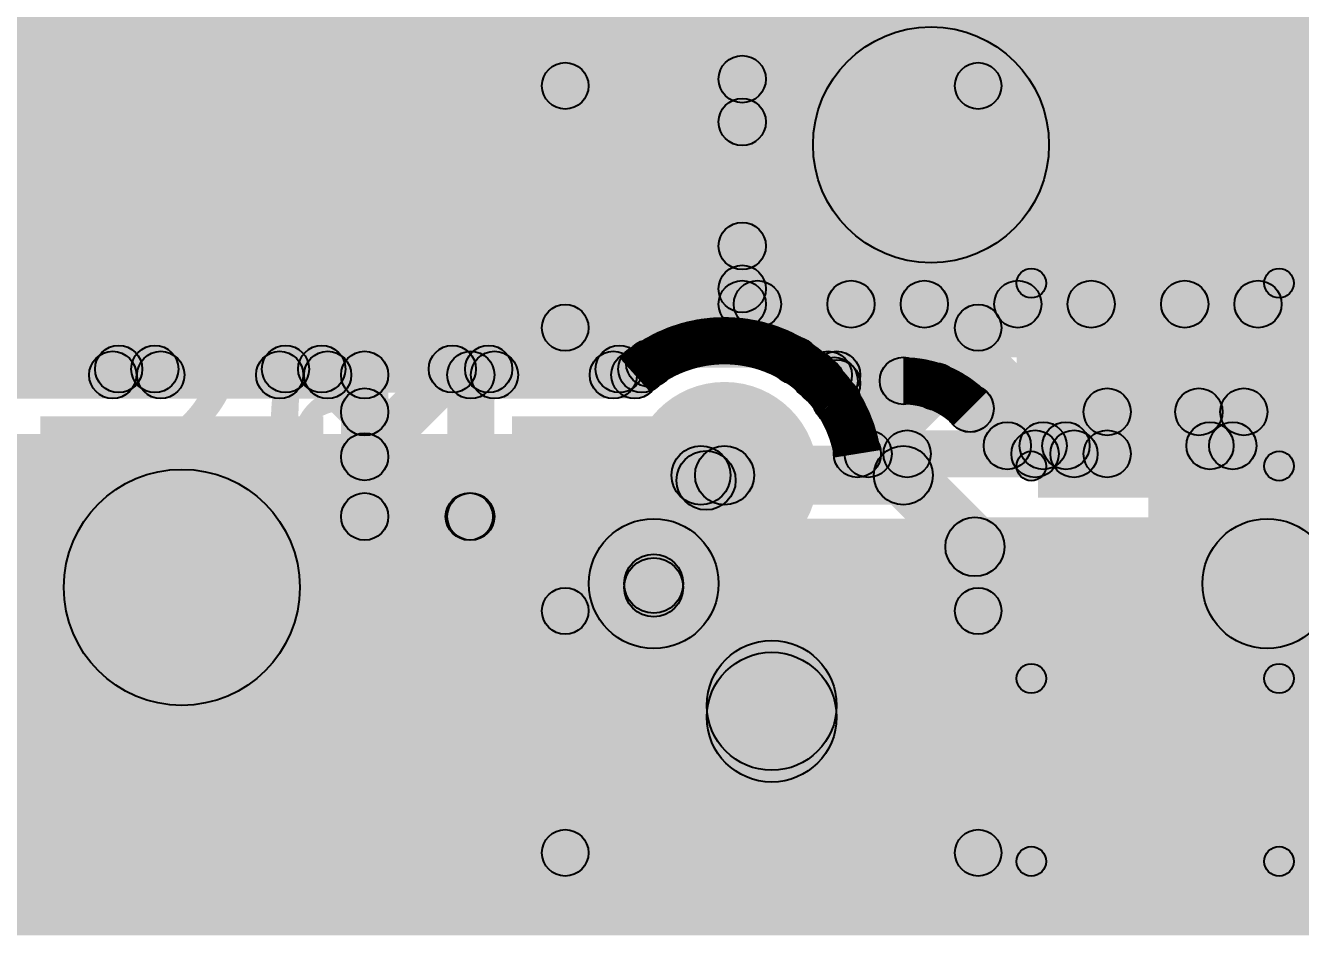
# Model space of a CAD drawing. Header units: millimetres. Extents: x -0.24 to 2.5, y 0 to 2.55.
# Drawn here: x 0.5955 to 0.8116, y 0.009 to 0.1632 of the extents above; entities that cross this region are included whole.
import ezdxf

# ---------------------------------------------------------------- set-up
doc = ezdxf.new("R2010")
doc.units = ezdxf.units.MM
doc.header["$MEASUREMENT"] = 0
for name, color, linetype in [('BottomLayer', 5, 'Continuous'), ('BottomPaste', 16, 'Continuous'), ('BottomSolder', 6, 'Continuous'), ('TopLayer', 1, 'Continuous'), ('TopOverlay', 2, 'Continuous'), ('TopPaste', 8, 'Continuous'), ('TopSolder', 216, 'Continuous'), ('ViaHoleLayer', 16, 'Continuous')]:
    doc.layers.add(name, color=color, linetype=linetype)

# ---------------------------------------------------------------- blocks, each defined once
blk = doc.blocks.new('RES_0805_B_3')
at = {"layer": 'BottomLayer'}
for points in [[(-0.06, 0.025), (-0.02, 0.025), (-0.02, -0.025), (-0.06, -0.025)], [(0.02, 0.025), (0.06, 0.025), (0.06, -0.025), (0.02, -0.025)]]:
    blk.add_hatch(color=5, dxfattribs=at).paths.add_polyline_path(points)
at = {"layer": 'BottomPaste'}
for points in [[(-0.06, 0.025), (-0.02, 0.025), (-0.02, -0.025), (-0.06, -0.025)], [(0.02, 0.025), (0.06, 0.025), (0.06, -0.025), (0.02, -0.025)]]:
    blk.add_hatch(color=16, dxfattribs=at).paths.add_polyline_path(points)
at = {"layer": 'BottomSolder'}
for points in [[(-0.064, 0.029), (-0.016, 0.029), (-0.016, -0.029), (-0.064, -0.029)], [(0.016, 0.029), (0.064, 0.029), (0.064, -0.029), (0.016, -0.029)]]:
    blk.add_hatch(color=6, dxfattribs=at).paths.add_polyline_path(points)
blk = doc.blocks.new('C__0603_21')
at = {"layer": 'TopLayer'}
for points in [[(-0.015, 0.0175), (-0.015, -0.0175), (-0.045, -0.0175), (-0.045, 0.0175)], [(0.045, 0.0175), (0.045, -0.0175), (0.015, -0.0175), (0.015, 0.0175)]]:
    blk.add_hatch(color=1, dxfattribs=at).paths.add_polyline_path(points)
at = {"layer": 'TopOverlay'}
h = blk.add_hatch(color=2, dxfattribs=at)
edge = h.paths.add_edge_path()
edge.add_arc((-0.049, 0.021), 0.0025, 0, 360)
h = blk.add_hatch(color=2, dxfattribs=at)
edge = h.paths.add_edge_path()
edge.add_arc((-0.049, 0.021), 0.0025, 0, 360)
for points in [[(-0.049, 0.0185), (-0.049, 0.0235), (-0.018, 0.0235), (-0.018, 0.0185)], [(0.018, 0.0185), (0.018, 0.0235), (0.049, 0.0235), (0.049, 0.0185)], [(-0.0515, 0.021), (-0.0465, 0.021), (-0.0465, -0.021), (-0.0515, -0.021)], [(0.0465, 0.021), (0.0515, 0.021), (0.0515, -0.021), (0.0465, -0.021)], [(-0.049, -0.0235), (-0.049, -0.0185), (-0.018, -0.0185), (-0.018, -0.0235)], [(0.018, -0.0235), (0.018, -0.0185), (0.049, -0.0185), (0.049, -0.0235)]]:
    blk.add_hatch(color=2, dxfattribs=at).paths.add_polyline_path(points)
h = blk.add_hatch(color=2, dxfattribs=at)
edge = h.paths.add_edge_path()
edge.add_arc((-0.018, 0.021), 0.0025, 0, 360)
h = blk.add_hatch(color=2, dxfattribs=at)
edge = h.paths.add_edge_path()
edge.add_arc((0.018, 0.021), 0.0025, 0, 360)
h = blk.add_hatch(color=2, dxfattribs=at)
edge = h.paths.add_edge_path()
edge.add_arc((0.049, 0.021), 0.0025, 0, 360)
h = blk.add_hatch(color=2, dxfattribs=at)
edge = h.paths.add_edge_path()
edge.add_arc((0.049, 0.021), 0.0025, 0, 360)
h = blk.add_hatch(color=2, dxfattribs=at)
edge = h.paths.add_edge_path()
edge.add_arc((-0.049, -0.021), 0.0025, 0, 360)
h = blk.add_hatch(color=2, dxfattribs=at)
edge = h.paths.add_edge_path()
edge.add_arc((-0.049, -0.021), 0.0025, 0, 360)
h = blk.add_hatch(color=2, dxfattribs=at)
edge = h.paths.add_edge_path()
edge.add_arc((-0.018, -0.021), 0.0025, 0, 360)
h = blk.add_hatch(color=2, dxfattribs=at)
edge = h.paths.add_edge_path()
edge.add_arc((0.018, -0.021), 0.0025, 0, 360)
h = blk.add_hatch(color=2, dxfattribs=at)
edge = h.paths.add_edge_path()
edge.add_arc((0.049, -0.021), 0.0025, 0, 360)
h = blk.add_hatch(color=2, dxfattribs=at)
edge = h.paths.add_edge_path()
edge.add_arc((0.049, -0.021), 0.0025, 0, 360)
at = {"layer": 'TopPaste'}
for points in [[(-0.015, 0.0175), (-0.015, -0.0175), (-0.045, -0.0175), (-0.045, 0.0175)], [(0.045, 0.0175), (0.045, -0.0175), (0.015, -0.0175), (0.015, 0.0175)]]:
    blk.add_hatch(color=8, dxfattribs=at).paths.add_polyline_path(points)
at = {"layer": 'TopSolder'}
for points in [[(-0.01264, 0.01986), (-0.01264, -0.01986), (-0.04736, -0.01986), (-0.04736, 0.01986)], [(0.04736, 0.01986), (0.04736, -0.01986), (0.01264, -0.01986), (0.01264, 0.01986)]]:
    blk.add_hatch(color=216, dxfattribs=at).paths.add_polyline_path(points)
at = {"layer": 'TopOverlay'}
for centre in [(-0.049, 0.021), (-0.049, 0.021), (-0.018, 0.021), (0.018, 0.021), (0.049, 0.021), (0.049, 0.021), (-0.049, -0.021), (-0.049, -0.021), (-0.018, -0.021), (0.018, -0.021), (0.049, -0.021), (0.049, -0.021)]:
    blk.add_circle(centre, 0.0025, dxfattribs=at)
blk = doc.blocks.new('SOT_23_B_54')
at = {"layer": 'BottomLayer'}
for points in [[(-0.05354, 0.05748), (-0.02126, 0.05748), (-0.02126, 0.02126), (-0.05354, 0.02126)], [(0.02126, 0.05748), (0.05354, 0.05748), (0.05354, 0.02126), (0.02126, 0.02126)], [(-0.01614, -0.02126), (0.01614, -0.02126), (0.01614, -0.05748), (-0.01614, -0.05748)]]:
    blk.add_hatch(color=5, dxfattribs=at).paths.add_polyline_path(points)
at = {"layer": 'BottomPaste'}
for points in [[(-0.05354, 0.05748), (-0.02126, 0.05748), (-0.02126, 0.02126), (-0.05354, 0.02126)], [(0.02126, 0.05748), (0.05354, 0.05748), (0.05354, 0.02126), (0.02126, 0.02126)], [(-0.01614, -0.02126), (0.01614, -0.02126), (0.01614, -0.05748), (-0.01614, -0.05748)]]:
    blk.add_hatch(color=16, dxfattribs=at).paths.add_polyline_path(points)
at = {"layer": 'BottomSolder'}
for points in [[(-0.05754, 0.06148), (-0.01726, 0.06148), (-0.01726, 0.01726), (-0.05754, 0.01726)], [(0.01726, 0.06148), (0.05754, 0.06148), (0.05754, 0.01726), (0.01726, 0.01726)], [(-0.02014, -0.01726), (0.02014, -0.01726), (0.02014, -0.06148), (-0.02014, -0.06148)]]:
    blk.add_hatch(color=6, dxfattribs=at).paths.add_polyline_path(points)
blk = doc.blocks.new('C__0805_61')
at = {"layer": 'TopLayer'}
for points in [[(-0.06, 0.03), (-0.02, 0.03), (-0.02, -0.03), (-0.06, -0.03)], [(0.02, 0.03), (0.06, 0.03), (0.06, -0.03), (0.02, -0.03)]]:
    blk.add_hatch(color=1, dxfattribs=at).paths.add_polyline_path(points)
at = {"layer": 'TopOverlay'}
h = blk.add_hatch(color=2, dxfattribs=at)
edge = h.paths.add_edge_path()
edge.add_arc((-0.065, 0.035), 0.00394, 0, 360)
h = blk.add_hatch(color=2, dxfattribs=at)
edge = h.paths.add_edge_path()
edge.add_arc((-0.065, 0.035), 0.00394, 0, 360)
for points in [[(-0.065, 0.03106), (-0.065, 0.03894), (-0.024, 0.03894), (-0.024, 0.03106)], [(0.024, 0.03106), (0.024, 0.03894), (0.065, 0.03894), (0.065, 0.03106)], [(-0.06894, 0.035), (-0.06106, 0.035), (-0.06106, -0.035), (-0.06894, -0.035)], [(0.06106, 0.035), (0.06894, 0.035), (0.06894, -0.035), (0.06106, -0.035)], [(-0.065, -0.03894), (-0.065, -0.03106), (-0.024, -0.03106), (-0.024, -0.03894)], [(0.024, -0.03894), (0.024, -0.03106), (0.065, -0.03106), (0.065, -0.03894)]]:
    blk.add_hatch(color=2, dxfattribs=at).paths.add_polyline_path(points)
h = blk.add_hatch(color=2, dxfattribs=at)
edge = h.paths.add_edge_path()
edge.add_arc((-0.024, 0.035), 0.00394, 0, 360)
h = blk.add_hatch(color=2, dxfattribs=at)
edge = h.paths.add_edge_path()
edge.add_arc((0.024, 0.035), 0.00394, 0, 360)
h = blk.add_hatch(color=2, dxfattribs=at)
edge = h.paths.add_edge_path()
edge.add_arc((0.065, 0.035), 0.00394, 0, 360)
h = blk.add_hatch(color=2, dxfattribs=at)
edge = h.paths.add_edge_path()
edge.add_arc((0.065, 0.035), 0.00394, 0, 360)
h = blk.add_hatch(color=2, dxfattribs=at)
edge = h.paths.add_edge_path()
edge.add_arc((-0.065, -0.035), 0.00394, 0, 360)
h = blk.add_hatch(color=2, dxfattribs=at)
edge = h.paths.add_edge_path()
edge.add_arc((-0.065, -0.035), 0.00394, 0, 360)
h = blk.add_hatch(color=2, dxfattribs=at)
edge = h.paths.add_edge_path()
edge.add_arc((-0.024, -0.035), 0.00394, 0, 360)
h = blk.add_hatch(color=2, dxfattribs=at)
edge = h.paths.add_edge_path()
edge.add_arc((0.024, -0.035), 0.00394, 0, 360)
h = blk.add_hatch(color=2, dxfattribs=at)
edge = h.paths.add_edge_path()
edge.add_arc((0.065, -0.035), 0.00394, 0, 360)
h = blk.add_hatch(color=2, dxfattribs=at)
edge = h.paths.add_edge_path()
edge.add_arc((0.065, -0.035), 0.00394, 0, 360)
at = {"layer": 'TopPaste'}
for points in [[(-0.06, 0.03), (-0.02, 0.03), (-0.02, -0.03), (-0.06, -0.03)], [(0.02, 0.03), (0.06, 0.03), (0.06, -0.03), (0.02, -0.03)]]:
    blk.add_hatch(color=8, dxfattribs=at).paths.add_polyline_path(points)
at = {"layer": 'TopSolder'}
for points in [[(-0.06276, 0.03276), (-0.01724, 0.03276), (-0.01724, -0.03276), (-0.06276, -0.03276)], [(0.01724, 0.03276), (0.06276, 0.03276), (0.06276, -0.03276), (0.01724, -0.03276)]]:
    blk.add_hatch(color=216, dxfattribs=at).paths.add_polyline_path(points)
at = {"layer": 'TopOverlay'}
for centre in [(-0.065, 0.035), (-0.065, 0.035), (-0.024, 0.035), (0.024, 0.035), (0.065, 0.035), (0.065, 0.035), (-0.065, -0.035), (-0.065, -0.035), (-0.024, -0.035), (0.024, -0.035), (0.065, -0.035), (0.065, -0.035)]:
    blk.add_circle(centre, 0.00394, dxfattribs=at)

msp = doc.modelspace()

# ---------------------------------------------------------------- hatches: boundary and pattern name
at = {"layer": 'BottomLayer'}
for points in [[(0.728, 0.127), (0.82, 0.127), (0.82, 0.257), (0.728, 0.257)], [(0.721, 0.116), (0.713, 0.116), (0.713, 0.23058), (0.721, 0.23058)], [(0.49817, 0.21862), (0.50383, 0.22427), (0.62127, 0.10683), (0.61562, 0.10117)], [(0.57985, 0.09617), (0.57419, 0.10183), (0.69501, 0.22265), (0.70066, 0.21699)], [(0.58384, 0.2178), (0.5895, 0.22346), (0.70416, 0.1088), (0.6985, 0.10314)], [(0.55156, 0.09617), (0.5459, 0.10183), (0.66042, 0.21635), (0.66608, 0.21069)], [(0.61923, 0.21069), (0.62489, 0.21635), (0.71983, 0.12141), (0.71417, 0.11575)], [(0.64752, 0.21069), (0.65317, 0.21635), (0.71983, 0.14969), (0.71417, 0.14404)], [(0.61313, 0.10117), (0.60747, 0.10683), (0.71417, 0.21353), (0.71983, 0.20787)], [(0.5419, 0.20317), (0.54756, 0.20883), (0.64956, 0.10683), (0.6439, 0.10117)], [(0.57018, 0.20317), (0.57584, 0.20883), (0.67784, 0.10683), (0.67218, 0.10117)], [(0.64141, 0.10117), (0.63576, 0.10683), (0.71417, 0.18524), (0.71983, 0.17959)], [(0.65583, 0.0873), (0.65017, 0.09296), (0.71417, 0.15696), (0.71983, 0.1513)], [(0.69798, 0.10117), (0.69233, 0.10683), (0.71417, 0.12867), (0.71983, 0.12302)], [(0.71417, 0.11575), (0.71983, 0.12141), (0.72241, 0.11883), (0.71675, 0.11317)], [(0.717, 0.112), (0.717, 0.12), (0.831, 0.12), (0.831, 0.112)], [(0.71675, 0.11317), (0.72241, 0.11883), (0.73441, 0.10683), (0.72875, 0.10117)], [(0.72873, 0.10363), (0.72307, 0.10929), (0.73261, 0.11883), (0.73827, 0.11317)], [(0.74118, 0.0878), (0.73552, 0.09346), (0.76089, 0.11883), (0.76655, 0.11317)], [(0.74504, 0.11317), (0.75069, 0.11883), (0.77606, 0.09346), (0.77041, 0.0878)], [(0.76947, 0.0878), (0.76381, 0.09346), (0.78918, 0.11883), (0.79484, 0.11317)], [(0.77332, 0.11317), (0.77898, 0.11883), (0.79724, 0.10057), (0.79158, 0.09491)], [(0.80486, 0.09491), (0.7992, 0.10057), (0.81746, 0.11883), (0.82312, 0.11317)], [(0.80161, 0.11317), (0.80726, 0.11883), (0.82552, 0.10057), (0.81987, 0.09491)], [(0.591, 0.1), (0.591, 0.108), (0.653, 0.108), (0.653, 0.1)], [(0.6439, 0.10117), (0.64956, 0.10683), (0.65583, 0.10056), (0.65017, 0.0949)], [(0.671, 0.1), (0.671, 0.108), (0.69879, 0.108), (0.69879, 0.1)], [(0.72921, 0.1), (0.72921, 0.108), (0.733, 0.108), (0.733, 0.1)], [(0.657, 0.08), (0.649, 0.08), (0.649, 0.104), (0.657, 0.104)], [(0.675, 0.08), (0.667, 0.08), (0.667, 0.104), (0.675, 0.104)], [(0.737, 0.09962), (0.729, 0.09962), (0.729, 0.104), (0.737, 0.104)], [(0.73017, 0.09975), (0.73583, 0.10541), (0.74778, 0.09346), (0.74212, 0.0878)], [(0.77886, 0.09374), (0.77886, 0.10174), (0.83314, 0.10174), (0.83314, 0.09374)], [(0.65017, 0.0949), (0.65583, 0.10056), (0.67356, 0.08283), (0.6679, 0.07717)], [(0.78286, 0.09063), (0.77486, 0.09063), (0.77486, 0.09774), (0.78286, 0.09774)], [(0.73652, 0.08663), (0.73652, 0.09463), (0.77886, 0.09463), (0.77886, 0.08663)], [(0.539, 0.048), (0.539, 0.088), (0.622, 0.088), (0.622, 0.048)], [(0.653, 0.076), (0.653, 0.084), (0.671, 0.084), (0.671, 0.076)], [(0.702, 0.05763), (0.702, 0.07963), (0.806, 0.07963), (0.806, 0.05763)], [(0.707, 0.068), (0.697, 0.068), (0.697, 0.06863), (0.707, 0.06863)]]:
    msp.add_hatch(color=5, dxfattribs=at).paths.add_polyline_path(points)
h = msp.add_hatch(color=5, dxfattribs=at)
edge = h.paths.add_edge_path()
edge.add_arc((0.717, 0.15413), 0.004, 0, 360)
h = msp.add_hatch(color=5, dxfattribs=at)
edge = h.paths.add_edge_path()
edge.add_arc((0.717, 0.14687), 0.004, 0, 360)
h = msp.add_hatch(color=5, dxfattribs=at)
edge = h.paths.add_edge_path()
edge.add_arc((0.717, 0.12585), 0.004, 0, 360)
h = msp.add_hatch(color=5, dxfattribs=at)
edge = h.paths.add_edge_path()
edge.add_arc((0.717, 0.11858), 0.004, 0, 360)
h = msp.add_hatch(color=5, dxfattribs=at)
edge = h.paths.add_edge_path()
edge.add_arc((0.717, 0.11858), 0.004, 0, 360)
h = msp.add_hatch(color=5, dxfattribs=at)
edge = h.paths.add_edge_path()
edge.add_arc((0.717, 0.116), 0.004, 0, 360)
h = msp.add_hatch(color=5, dxfattribs=at)
edge = h.paths.add_edge_path()
edge.add_arc((0.717, 0.116), 0.004, 0, 360)
h = msp.add_hatch(color=5, dxfattribs=at)
edge = h.paths.add_edge_path()
edge.add_arc((0.71958, 0.116), 0.004, 0, 360)
h = msp.add_hatch(color=5, dxfattribs=at)
edge = h.paths.add_edge_path()
edge.add_arc((0.71958, 0.116), 0.004, 0, 360)
h = msp.add_hatch(color=5, dxfattribs=at)
edge = h.paths.add_edge_path()
edge.add_arc((0.73544, 0.116), 0.004, 0, 360)
h = msp.add_hatch(color=5, dxfattribs=at)
edge = h.paths.add_edge_path()
edge.add_arc((0.74787, 0.116), 0.004, 0, 360)
h = msp.add_hatch(color=5, dxfattribs=at)
edge = h.paths.add_edge_path()
edge.add_arc((0.76372, 0.116), 0.004, 0, 360)
h = msp.add_hatch(color=5, dxfattribs=at)
edge = h.paths.add_edge_path()
edge.add_arc((0.77615, 0.116), 0.004, 0, 360)
h = msp.add_hatch(color=5, dxfattribs=at)
edge = h.paths.add_edge_path()
edge.add_arc((0.79201, 0.116), 0.004, 0, 360)
h = msp.add_hatch(color=5, dxfattribs=at)
edge = h.paths.add_edge_path()
edge.add_arc((0.80443, 0.116), 0.004, 0, 360)
h = msp.add_hatch(color=5, dxfattribs=at)
edge = h.paths.add_edge_path()
edge.add_arc((0.7259, 0.10646), 0.004, 0, 360)
h = msp.add_hatch(color=5, dxfattribs=at)
edge = h.paths.add_edge_path()
edge.add_arc((0.70133, 0.10597), 0.004, 0, 360)
h = msp.add_hatch(color=5, dxfattribs=at)
edge = h.paths.add_edge_path()
edge.add_arc((0.6103, 0.104), 0.004, 0, 360)
h = msp.add_hatch(color=5, dxfattribs=at)
edge = h.paths.add_edge_path()
edge.add_arc((0.61844, 0.104), 0.004, 0, 360)
h = msp.add_hatch(color=5, dxfattribs=at)
edge = h.paths.add_edge_path()
edge.add_arc((0.63859, 0.104), 0.004, 0, 360)
h = msp.add_hatch(color=5, dxfattribs=at)
edge = h.paths.add_edge_path()
edge.add_arc((0.64673, 0.104), 0.004, 0, 360)
h = msp.add_hatch(color=5, dxfattribs=at)
edge = h.paths.add_edge_path()
edge.add_arc((0.64673, 0.104), 0.004, 0, 360)
h = msp.add_hatch(color=5, dxfattribs=at)
edge = h.paths.add_edge_path()
edge.add_arc((0.653, 0.104), 0.004, 0, 360)
h = msp.add_hatch(color=5, dxfattribs=at)
edge = h.paths.add_edge_path()
edge.add_arc((0.653, 0.104), 0.004, 0, 360)
h = msp.add_hatch(color=5, dxfattribs=at)
edge = h.paths.add_edge_path()
edge.add_arc((0.671, 0.104), 0.004, 0, 360)
h = msp.add_hatch(color=5, dxfattribs=at)
edge = h.paths.add_edge_path()
edge.add_arc((0.671, 0.104), 0.004, 0, 360)
h = msp.add_hatch(color=5, dxfattribs=at)
edge = h.paths.add_edge_path()
edge.add_arc((0.67501, 0.104), 0.004, 0, 360)
h = msp.add_hatch(color=5, dxfattribs=at)
edge = h.paths.add_edge_path()
edge.add_arc((0.69515, 0.104), 0.004, 0, 360)
h = msp.add_hatch(color=5, dxfattribs=at)
edge = h.paths.add_edge_path()
edge.add_arc((0.69879, 0.104), 0.004, 0, 360)
h = msp.add_hatch(color=5, dxfattribs=at)
edge = h.paths.add_edge_path()
edge.add_arc((0.69879, 0.104), 0.004, 0, 360)
h = msp.add_hatch(color=5, dxfattribs=at)
edge = h.paths.add_edge_path()
edge.add_arc((0.72921, 0.104), 0.004, 0, 360)
h = msp.add_hatch(color=5, dxfattribs=at)
edge = h.paths.add_edge_path()
edge.add_arc((0.72921, 0.104), 0.004, 0, 360)
h = msp.add_hatch(color=5, dxfattribs=at)
edge = h.paths.add_edge_path()
edge.add_arc((0.72921, 0.104), 0.004, 0, 360)
h = msp.add_hatch(color=5, dxfattribs=at)
edge = h.paths.add_edge_path()
edge.add_arc((0.73158, 0.104), 0.004, 0, 360)
h = msp.add_hatch(color=5, dxfattribs=at)
edge = h.paths.add_edge_path()
edge.add_arc((0.733, 0.104), 0.004, 0, 360)
h = msp.add_hatch(color=5, dxfattribs=at)
edge = h.paths.add_edge_path()
edge.add_arc((0.733, 0.104), 0.004, 0, 360)
h = msp.add_hatch(color=5, dxfattribs=at)
edge = h.paths.add_edge_path()
edge.add_arc((0.733, 0.10258), 0.004, 0, 360)
h = msp.add_hatch(color=5, dxfattribs=at)
edge = h.paths.add_edge_path()
edge.add_arc((0.653, 0.09773), 0.004, 0, 360)
h = msp.add_hatch(color=5, dxfattribs=at)
edge = h.paths.add_edge_path()
edge.add_arc((0.653, 0.09773), 0.004, 0, 360)
h = msp.add_hatch(color=5, dxfattribs=at)
edge = h.paths.add_edge_path()
edge.add_arc((0.733, 0.09962), 0.004, 0, 360)
h = msp.add_hatch(color=5, dxfattribs=at)
edge = h.paths.add_edge_path()
edge.add_arc((0.733, 0.09962), 0.004, 0, 360)
h = msp.add_hatch(color=5, dxfattribs=at)
edge = h.paths.add_edge_path()
edge.add_arc((0.733, 0.09962), 0.004, 0, 360)
h = msp.add_hatch(color=5, dxfattribs=at)
edge = h.paths.add_edge_path()
edge.add_arc((0.77886, 0.09774), 0.004, 0, 360)
h = msp.add_hatch(color=5, dxfattribs=at)
edge = h.paths.add_edge_path()
edge.add_arc((0.77886, 0.09774), 0.004, 0, 360)
h = msp.add_hatch(color=5, dxfattribs=at)
edge = h.paths.add_edge_path()
edge.add_arc((0.79441, 0.09774), 0.004, 0, 360)
h = msp.add_hatch(color=5, dxfattribs=at)
edge = h.paths.add_edge_path()
edge.add_arc((0.80203, 0.09774), 0.004, 0, 360)
h = msp.add_hatch(color=5, dxfattribs=at)
edge = h.paths.add_edge_path()
edge.add_arc((0.714, 0.087), 0.01181, 0, 360)
h = msp.add_hatch(color=5, dxfattribs=at)
edge = h.paths.add_edge_path()
edge.add_arc((0.653, 0.09013), 0.004, 0, 360)
h = msp.add_hatch(color=5, dxfattribs=at)
edge = h.paths.add_edge_path()
edge.add_arc((0.73652, 0.09063), 0.004, 0, 360)
h = msp.add_hatch(color=5, dxfattribs=at)
edge = h.paths.add_edge_path()
edge.add_arc((0.73652, 0.09063), 0.004, 0, 360)
h = msp.add_hatch(color=5, dxfattribs=at)
edge = h.paths.add_edge_path()
edge.add_arc((0.73835, 0.09063), 0.004, 0, 360)
h = msp.add_hatch(color=5, dxfattribs=at)
edge = h.paths.add_edge_path()
edge.add_arc((0.74495, 0.09063), 0.004, 0, 360)
h = msp.add_hatch(color=5, dxfattribs=at)
edge = h.paths.add_edge_path()
edge.add_arc((0.76664, 0.09063), 0.004, 0, 360)
h = msp.add_hatch(color=5, dxfattribs=at)
edge = h.paths.add_edge_path()
edge.add_arc((0.77324, 0.09063), 0.004, 0, 360)
h = msp.add_hatch(color=5, dxfattribs=at)
edge = h.paths.add_edge_path()
edge.add_arc((0.77886, 0.09063), 0.004, 0, 360)
h = msp.add_hatch(color=5, dxfattribs=at)
edge = h.paths.add_edge_path()
edge.add_arc((0.77886, 0.09063), 0.004, 0, 360)
h = msp.add_hatch(color=5, dxfattribs=at)
edge = h.paths.add_edge_path()
edge.add_arc((0.622, 0.068), 0.02, 0, 360)
h = msp.add_hatch(color=5, dxfattribs=at)
edge = h.paths.add_edge_path()
edge.add_arc((0.653, 0.08), 0.004, 0, 360)
h = msp.add_hatch(color=5, dxfattribs=at)
edge = h.paths.add_edge_path()
edge.add_arc((0.653, 0.08), 0.004, 0, 360)
h = msp.add_hatch(color=5, dxfattribs=at)
edge = h.paths.add_edge_path()
edge.add_arc((0.67073, 0.08), 0.004, 0, 360)
h = msp.add_hatch(color=5, dxfattribs=at)
edge = h.paths.add_edge_path()
edge.add_arc((0.671, 0.08), 0.004, 0, 360)
h = msp.add_hatch(color=5, dxfattribs=at)
edge = h.paths.add_edge_path()
edge.add_arc((0.671, 0.08), 0.004, 0, 360)
h = msp.add_hatch(color=5, dxfattribs=at)
edge = h.paths.add_edge_path()
edge.add_arc((0.702, 0.06863), 0.011, 0, 360)
h = msp.add_hatch(color=5, dxfattribs=at)
edge = h.paths.add_edge_path()
edge.add_arc((0.806, 0.06863), 0.011, 0, 360)
h = msp.add_hatch(color=5, dxfattribs=at)
edge = h.paths.add_edge_path()
edge.add_arc((0.702, 0.06863), 0.005, 0, 360)
h = msp.add_hatch(color=5, dxfattribs=at)
edge = h.paths.add_edge_path()
edge.add_arc((0.702, 0.068), 0.005, 0, 360)
at = {"layer": 'BottomSolder'}
h = msp.add_hatch(color=6, dxfattribs=at)
edge = h.paths.add_edge_path()
edge.add_arc((0.714, 0.087), 0.01581, 0, 360)
at = {"layer": 'TopLayer'}
for points in [[(0.79912, 0.08917), (0.79346, 0.09483), (1.25146, 0.55283), (1.25712, 0.54717)], [(0.31817, 0.39862), (0.32383, 0.40427), (0.62027, 0.10783), (0.61462, 0.10217)], [(0.37977, 0.3653), (0.38543, 0.37096), (0.64856, 0.10783), (0.6429, 0.10217)], [(0.40805, 0.3653), (0.41371, 0.37096), (0.67684, 0.10783), (0.67118, 0.10217)], [(0.53047, 0.27117), (0.53613, 0.27683), (0.70416, 0.1088), (0.6985, 0.10314)], [(0.55875, 0.27117), (0.56441, 0.27683), (0.73541, 0.10583), (0.72975, 0.10017)], [(0.58704, 0.27117), (0.59269, 0.27683), (0.77469, 0.09483), (0.76904, 0.08917)], [(0.769, 0.143), (0.729, 0.143), (0.729, 0.272), (0.769, 0.272)], [(0.37, 0.109), (0.665, 0.109), (0.665, 0.27), (0.37, 0.27)], [(0.75259, 0.09921), (0.74694, 0.10487), (0.90689, 0.26483), (0.91255, 0.25917)], [(0.77084, 0.08917), (0.76518, 0.09483), (0.93518, 0.26483), (0.94084, 0.25917)], [(0.64241, 0.10217), (0.63676, 0.10783), (0.76731, 0.23838), (0.77296, 0.23272)], [(0.55756, 0.10217), (0.5519, 0.10783), (0.6653, 0.22122), (0.67095, 0.21557)], [(0.58585, 0.10217), (0.58019, 0.10783), (0.69358, 0.22122), (0.69924, 0.21557)], [(0.61413, 0.10217), (0.60847, 0.10783), (0.72187, 0.22122), (0.72752, 0.21557)], [(0.67093, 0.21557), (0.67658, 0.22122), (0.80298, 0.09483), (0.79732, 0.08917)], [(0.69921, 0.21557), (0.70487, 0.22122), (0.83126, 0.09483), (0.82561, 0.08917)], [(0.7275, 0.21557), (0.73315, 0.22122), (0.84921, 0.10516), (0.84356, 0.0995)], [(0.6707, 0.10217), (0.66504, 0.10783), (0.77336, 0.21615), (0.77902, 0.21049)], [(0.69898, 0.10217), (0.69333, 0.10783), (0.77646, 0.19096), (0.78211, 0.1853)], [(0.72873, 0.10363), (0.72307, 0.10929), (0.80319, 0.18941), (0.80885, 0.18376)], [(0.78987, 0.18148), (0.79552, 0.18714), (0.8727, 0.10996), (0.86704, 0.10431)], [(0.37, 0.107), (1.012, 0.107), (1.012, 0.183), (0.37, 0.183)], [(0.765, 0.088), (0.849, 0.088), (0.849, 0.14), (0.765, 0.14)], [(0.321, 0.101), (0.321, 0.109), (0.69999, 0.109), (0.69999, 0.101)], [(0.73026, 0.099), (0.73026, 0.107), (0.74431, 0.107), (0.74431, 0.099)], [(0.75281, 0.09547), (0.75847, 0.10113), (0.76477, 0.09483), (0.75911, 0.08917)], [(0.76194, 0.088), (0.76194, 0.096), (0.84639, 0.096), (0.84639, 0.088)], [(0.283, 0.053), (0.693, 0.053), (0.693, 0.094), (0.283, 0.094)], [(0.71, 0.082), (0.71, 0.092), (0.714, 0.092), (0.714, 0.082)], [(0.714, 0.082), (0.714, 0.092), (0.74431, 0.092), (0.74431, 0.082)], [(0.70646, 0.08346), (0.71354, 0.09054), (0.71441, 0.08966), (0.70734, 0.08259)], [(0.74078, 0.08346), (0.74785, 0.09054), (0.75998, 0.07841), (0.7529, 0.07134)], [(0.75644, 0.06987), (0.75644, 0.07987), (0.82333, 0.07987), (0.82333, 0.06987)], [(0.283, 0.009), (0.82833, 0.009), (0.82833, 0.062), (0.283, 0.062)], [(0.733, 0.046), (0.711, 0.046), (0.711, 0.048), (0.733, 0.048)]]:
    msp.add_hatch(color=1, dxfattribs=at).paths.add_polyline_path(points)
h = msp.add_hatch(color=1, dxfattribs=at)
edge = h.paths.add_edge_path()
edge.add_arc((0.749, 0.143), 0.02, 0, 360)
h = msp.add_hatch(color=1, dxfattribs=at)
edge = h.paths.add_edge_path()
edge.add_arc((0.7259, 0.10646), 0.004, 0, 360)
h = msp.add_hatch(color=1, dxfattribs=at)
edge = h.paths.add_edge_path()
edge.add_arc((0.6113, 0.105), 0.004, 0, 360)
h = msp.add_hatch(color=1, dxfattribs=at)
edge = h.paths.add_edge_path()
edge.add_arc((0.61744, 0.105), 0.004, 0, 360)
h = msp.add_hatch(color=1, dxfattribs=at)
edge = h.paths.add_edge_path()
edge.add_arc((0.63959, 0.105), 0.004, 0, 360)
h = msp.add_hatch(color=1, dxfattribs=at)
edge = h.paths.add_edge_path()
edge.add_arc((0.64573, 0.105), 0.004, 0, 360)
h = msp.add_hatch(color=1, dxfattribs=at)
edge = h.paths.add_edge_path()
edge.add_arc((0.66787, 0.105), 0.004, 0, 360)
h = msp.add_hatch(color=1, dxfattribs=at)
edge = h.paths.add_edge_path()
edge.add_arc((0.67401, 0.105), 0.004, 0, 360)
h = msp.add_hatch(color=1, dxfattribs=at)
edge = h.paths.add_edge_path()
edge.add_arc((0.69615, 0.105), 0.004, 0, 360)
h = msp.add_hatch(color=1, dxfattribs=at)
edge = h.paths.add_edge_path()
edge.add_arc((0.69999, 0.105), 0.004, 0, 360)
h = msp.add_hatch(color=1, dxfattribs=at)
edge = h.paths.add_edge_path()
edge.add_arc((0.69999, 0.105), 0.004, 0, 360)
h = msp.add_hatch(color=1, dxfattribs=at)
edge = h.paths.add_edge_path()
edge.add_arc((0.70133, 0.10597), 0.004, 0, 360)
h = msp.add_hatch(color=1, dxfattribs=at)
edge = h.paths.add_edge_path()
edge.add_arc((0.73026, 0.103), 0.004, 0, 360)
h = msp.add_hatch(color=1, dxfattribs=at)
edge = h.paths.add_edge_path()
edge.add_arc((0.73026, 0.103), 0.004, 0, 360)
h = msp.add_hatch(color=1, dxfattribs=at)
edge = h.paths.add_edge_path()
edge.add_arc((0.73258, 0.103), 0.004, 0, 360)
h = msp.add_hatch(color=1, dxfattribs=at)
edge = h.paths.add_edge_path()
edge.add_arc((0.74431, 0.103), 0.004, 0, 360)
h = msp.add_hatch(color=1, dxfattribs=at)
edge = h.paths.add_edge_path()
edge.add_arc((0.74431, 0.103), 0.004, 0, 360)
h = msp.add_hatch(color=1, dxfattribs=at)
edge = h.paths.add_edge_path()
edge.add_arc((0.74431, 0.103), 0.004, 0, 360)
h = msp.add_hatch(color=1, dxfattribs=at)
edge = h.paths.add_edge_path()
edge.add_arc((0.74977, 0.10204), 0.004, 0, 360)
h = msp.add_hatch(color=1, dxfattribs=at)
edge = h.paths.add_edge_path()
edge.add_arc((0.75563, 0.09831), 0.004, 0, 360)
h = msp.add_hatch(color=1, dxfattribs=at)
edge = h.paths.add_edge_path()
edge.add_arc((0.75564, 0.0983), 0.004, 0, 360)
h = msp.add_hatch(color=1, dxfattribs=at)
edge = h.paths.add_edge_path()
edge.add_arc((0.75564, 0.0983), 0.004, 0, 360)
h = msp.add_hatch(color=1, dxfattribs=at)
edge = h.paths.add_edge_path()
edge.add_arc((0.714, 0.087), 0.01181, 0, 360)
h = msp.add_hatch(color=1, dxfattribs=at)
edge = h.paths.add_edge_path()
edge.add_arc((0.76194, 0.092), 0.004, 0, 360)
h = msp.add_hatch(color=1, dxfattribs=at)
edge = h.paths.add_edge_path()
edge.add_arc((0.76194, 0.092), 0.004, 0, 360)
h = msp.add_hatch(color=1, dxfattribs=at)
edge = h.paths.add_edge_path()
edge.add_arc((0.76801, 0.092), 0.004, 0, 360)
h = msp.add_hatch(color=1, dxfattribs=at)
edge = h.paths.add_edge_path()
edge.add_arc((0.77187, 0.092), 0.004, 0, 360)
h = msp.add_hatch(color=1, dxfattribs=at)
edge = h.paths.add_edge_path()
edge.add_arc((0.79629, 0.092), 0.004, 0, 360)
h = msp.add_hatch(color=1, dxfattribs=at)
edge = h.paths.add_edge_path()
edge.add_arc((0.80015, 0.092), 0.004, 0, 360)
h = msp.add_hatch(color=1, dxfattribs=at)
edge = h.paths.add_edge_path()
edge.add_arc((0.71, 0.087), 0.005, 0, 360)
h = msp.add_hatch(color=1, dxfattribs=at)
edge = h.paths.add_edge_path()
edge.add_arc((0.71, 0.087), 0.005, 0, 360)
h = msp.add_hatch(color=1, dxfattribs=at)
edge = h.paths.add_edge_path()
edge.add_arc((0.71088, 0.08612), 0.005, 0, 360)
h = msp.add_hatch(color=1, dxfattribs=at)
edge = h.paths.add_edge_path()
edge.add_arc((0.714, 0.087), 0.005, 0, 360)
h = msp.add_hatch(color=1, dxfattribs=at)
edge = h.paths.add_edge_path()
edge.add_arc((0.714, 0.087), 0.005, 0, 360)
h = msp.add_hatch(color=1, dxfattribs=at)
edge = h.paths.add_edge_path()
edge.add_arc((0.74431, 0.087), 0.005, 0, 360)
h = msp.add_hatch(color=1, dxfattribs=at)
edge = h.paths.add_edge_path()
edge.add_arc((0.74431, 0.087), 0.005, 0, 360)
h = msp.add_hatch(color=1, dxfattribs=at)
edge = h.paths.add_edge_path()
edge.add_arc((0.75644, 0.07487), 0.005, 0, 360)
h = msp.add_hatch(color=1, dxfattribs=at)
edge = h.paths.add_edge_path()
edge.add_arc((0.75644, 0.07487), 0.005, 0, 360)
h = msp.add_hatch(color=1, dxfattribs=at)
edge = h.paths.add_edge_path()
edge.add_arc((0.722, 0.048), 0.011, 0, 360)
h = msp.add_hatch(color=1, dxfattribs=at)
edge = h.paths.add_edge_path()
edge.add_arc((0.722, 0.046), 0.011, 0, 360)
at = {"layer": 'TopSolder'}
h = msp.add_hatch(color=216, dxfattribs=at)
edge = h.paths.add_edge_path()
edge.add_arc((0.714, 0.087), 0.01581, 0, 360)
at = {"layer": 'ViaHoleLayer'}
h = msp.add_hatch(color=16, dxfattribs=at)
edge = h.paths.add_edge_path()
edge.add_arc((0.714, 0.087), 0.00787, 0, 360)

# ---------------------------------------------------------------- linework, layer by layer
at = {"layer": 'BottomLayer', "const_width": 0.008}
for points in [[(0.69879, 0.104, -0.382053), (0.72921, 0.104)], [(0.72921, 0.104, -0.063712), (0.733, 0.09962)], [(0.733, 0.09962, -0.107057), (0.73652, 0.09063)]]:
    msp.add_lwpolyline(points, format="xyb", dxfattribs=at)
at = {"layer": 'BottomLayer'}
for centre, radius in [((0.717, 0.15413), 0.004), ((0.717, 0.14687), 0.004), ((0.717, 0.12585), 0.004), ((0.717, 0.11858), 0.004), ((0.717, 0.11858), 0.004), ((0.717, 0.116), 0.004), ((0.717, 0.116), 0.004), ((0.71958, 0.116), 0.004), ((0.71958, 0.116), 0.004), ((0.73544, 0.116), 0.004), ((0.74787, 0.116), 0.004), ((0.76372, 0.116), 0.004), ((0.77615, 0.116), 0.004), ((0.79201, 0.116), 0.004), ((0.80443, 0.116), 0.004), ((0.7259, 0.10646), 0.004), ((0.70133, 0.10597), 0.004), ((0.6103, 0.104), 0.004), ((0.61844, 0.104), 0.004), ((0.63859, 0.104), 0.004), ((0.64673, 0.104), 0.004), ((0.64673, 0.104), 0.004), ((0.653, 0.104), 0.004), ((0.653, 0.104), 0.004), ((0.671, 0.104), 0.004), ((0.671, 0.104), 0.004), ((0.67501, 0.104), 0.004), ((0.69515, 0.104), 0.004), ((0.69879, 0.104), 0.004), ((0.69879, 0.104), 0.004), ((0.72921, 0.104), 0.004), ((0.72921, 0.104), 0.004), ((0.72921, 0.104), 0.004), ((0.73158, 0.104), 0.004), ((0.733, 0.104), 0.004), ((0.733, 0.104), 0.004), ((0.733, 0.10258), 0.004), ((0.653, 0.09773), 0.004), ((0.653, 0.09773), 0.004), ((0.733, 0.09962), 0.004), ((0.733, 0.09962), 0.004), ((0.733, 0.09962), 0.004), ((0.77886, 0.09774), 0.004), ((0.77886, 0.09774), 0.004), ((0.79441, 0.09774), 0.004), ((0.80203, 0.09774), 0.004), ((0.653, 0.09013), 0.004), ((0.73652, 0.09063), 0.004), ((0.73652, 0.09063), 0.004), ((0.73835, 0.09063), 0.004), ((0.74495, 0.09063), 0.004), ((0.76664, 0.09063), 0.004), ((0.77324, 0.09063), 0.004), ((0.77886, 0.09063), 0.004), ((0.77886, 0.09063), 0.004), ((0.622, 0.068), 0.02), ((0.653, 0.08), 0.004), ((0.653, 0.08), 0.004), ((0.67073, 0.08), 0.004), ((0.671, 0.08), 0.004), ((0.671, 0.08), 0.004), ((0.702, 0.06863), 0.011), ((0.806, 0.06863), 0.011), ((0.702, 0.06863), 0.005), ((0.702, 0.068), 0.005)]:
    msp.add_circle(centre, radius, dxfattribs=at)
at = {"layer": 'TopLayer', "const_width": 0.008}
for points in [[(0.69999, 0.105, -0.380656), (0.73026, 0.103)], [(0.74431, 0.103, -0.199231), (0.75564, 0.0983)], [(0.74431, 0.103, -0.198912), (0.75563, 0.09831)]]:
    msp.add_lwpolyline(points, format="xyb", dxfattribs=at)
at = {"layer": 'TopLayer'}
for centre, radius in [((0.749, 0.143), 0.02), ((0.7259, 0.10646), 0.004), ((0.6113, 0.105), 0.004), ((0.61744, 0.105), 0.004), ((0.63959, 0.105), 0.004), ((0.64573, 0.105), 0.004), ((0.66787, 0.105), 0.004), ((0.67401, 0.105), 0.004), ((0.69615, 0.105), 0.004), ((0.69999, 0.105), 0.004), ((0.69999, 0.105), 0.004), ((0.70133, 0.10597), 0.004), ((0.73026, 0.103), 0.004), ((0.73026, 0.103), 0.004), ((0.73258, 0.103), 0.004), ((0.74431, 0.103), 0.004), ((0.74431, 0.103), 0.004), ((0.74431, 0.103), 0.004), ((0.74977, 0.10204), 0.004), ((0.75563, 0.09831), 0.004), ((0.75564, 0.0983), 0.004), ((0.75564, 0.0983), 0.004), ((0.76194, 0.092), 0.004), ((0.76194, 0.092), 0.004), ((0.76801, 0.092), 0.004), ((0.77187, 0.092), 0.004), ((0.79629, 0.092), 0.004), ((0.80015, 0.092), 0.004), ((0.71, 0.087), 0.005), ((0.71, 0.087), 0.005), ((0.71088, 0.08612), 0.005), ((0.714, 0.087), 0.005), ((0.714, 0.087), 0.005), ((0.74431, 0.087), 0.005), ((0.74431, 0.087), 0.005), ((0.75644, 0.07487), 0.005), ((0.75644, 0.07487), 0.005), ((0.722, 0.048), 0.011), ((0.722, 0.046), 0.011)]:
    msp.add_circle(centre, radius, dxfattribs=at)

# ---------------------------------------------------------------- block references
for name, p, rotation in [('SOT_23_B_54', (0.806, 0.108), 360), ('C__0805_61', (0.722, 0.088), 90), ('C__0603_21', (0.787, 0.07056), 90), ('RES_0805_B_3', (0.662, 0.068), 180)]:
    msp.add_blockref(name, p, dxfattribs=dict(rotation=rotation))

# ---------------------------------------------------------------- texts
at = {"layer": 'TopOverlay'}
msp.add_text('C26', height=0.04, dxfattribs=at).set_placement((0.566, 0.076))
msp.add_text('#', height=0.08, rotation=90, dxfattribs=at).set_placement((0.67974, 0.019))

doc.saveas('drawing.dxf')
